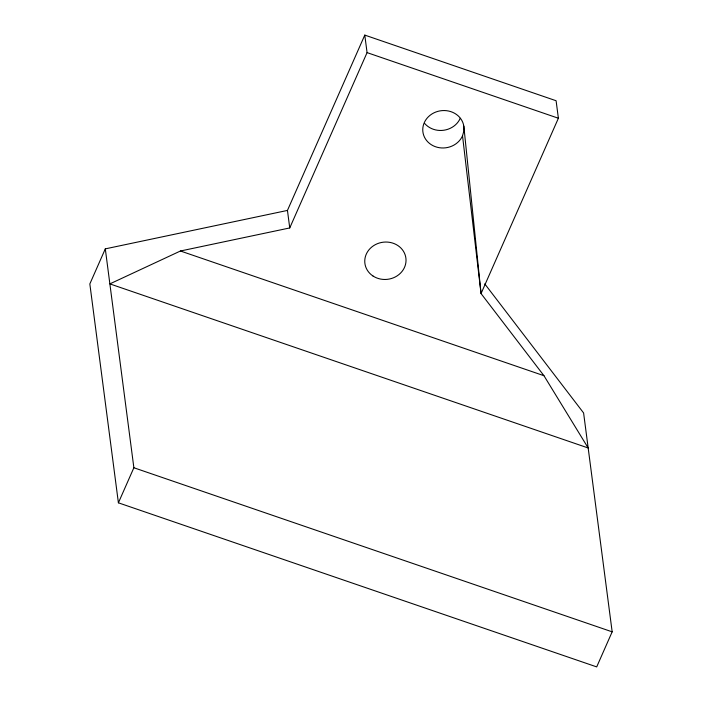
<?xml version="1.0" encoding="UTF-8"?>
<svg xmlns="http://www.w3.org/2000/svg" width="702" height="702" viewBox="0 0 702 702"><rect width="100%" height="100%" fill="white"/><g stroke="black" fill="none" stroke-linecap="round" stroke-linejoin="round"><path stroke-width="1.05" d="M462.53 135.819L463.873 131.063L463.829 126.176A20.665 18.682 -7.4 0 0 433.713 112.961A20.665 18.682 -7.4 0 0 429.58 143.489A20.665 18.682 -7.4 0 0 462.53 135.819L481.054 293.576L543.953 375.702L588.171 447.973L109.872 283.889L180.449 251L289.742 227.939L367.067 52.615L364.786 35.1L556.098 100.737L558.388 118.243L481.054 293.576L463.829 126.176M364.786 35.1L287.451 210.424L105.3 248.868L89.838 283.933L118.401 502.816L596.7 666.9L612.162 631.835L583.599 412.952L484.74 283.862M118.401 502.816L133.871 467.751L105.3 248.868M367.067 52.615L558.388 118.243M180.449 251L543.953 375.702M133.871 467.751L612.162 631.835M287.451 210.424L289.742 227.939M460.24 118.313A20.665 18.682 -7.4 0 1 424.842 123.649M372.973 275.991A20.665 18.682 -7.4 0 0 405.879 262.557A20.665 18.682 -7.4 0 0 377.334 243.717A20.665 18.682 -7.4 0 0 372.973 275.991"/></g></svg>
